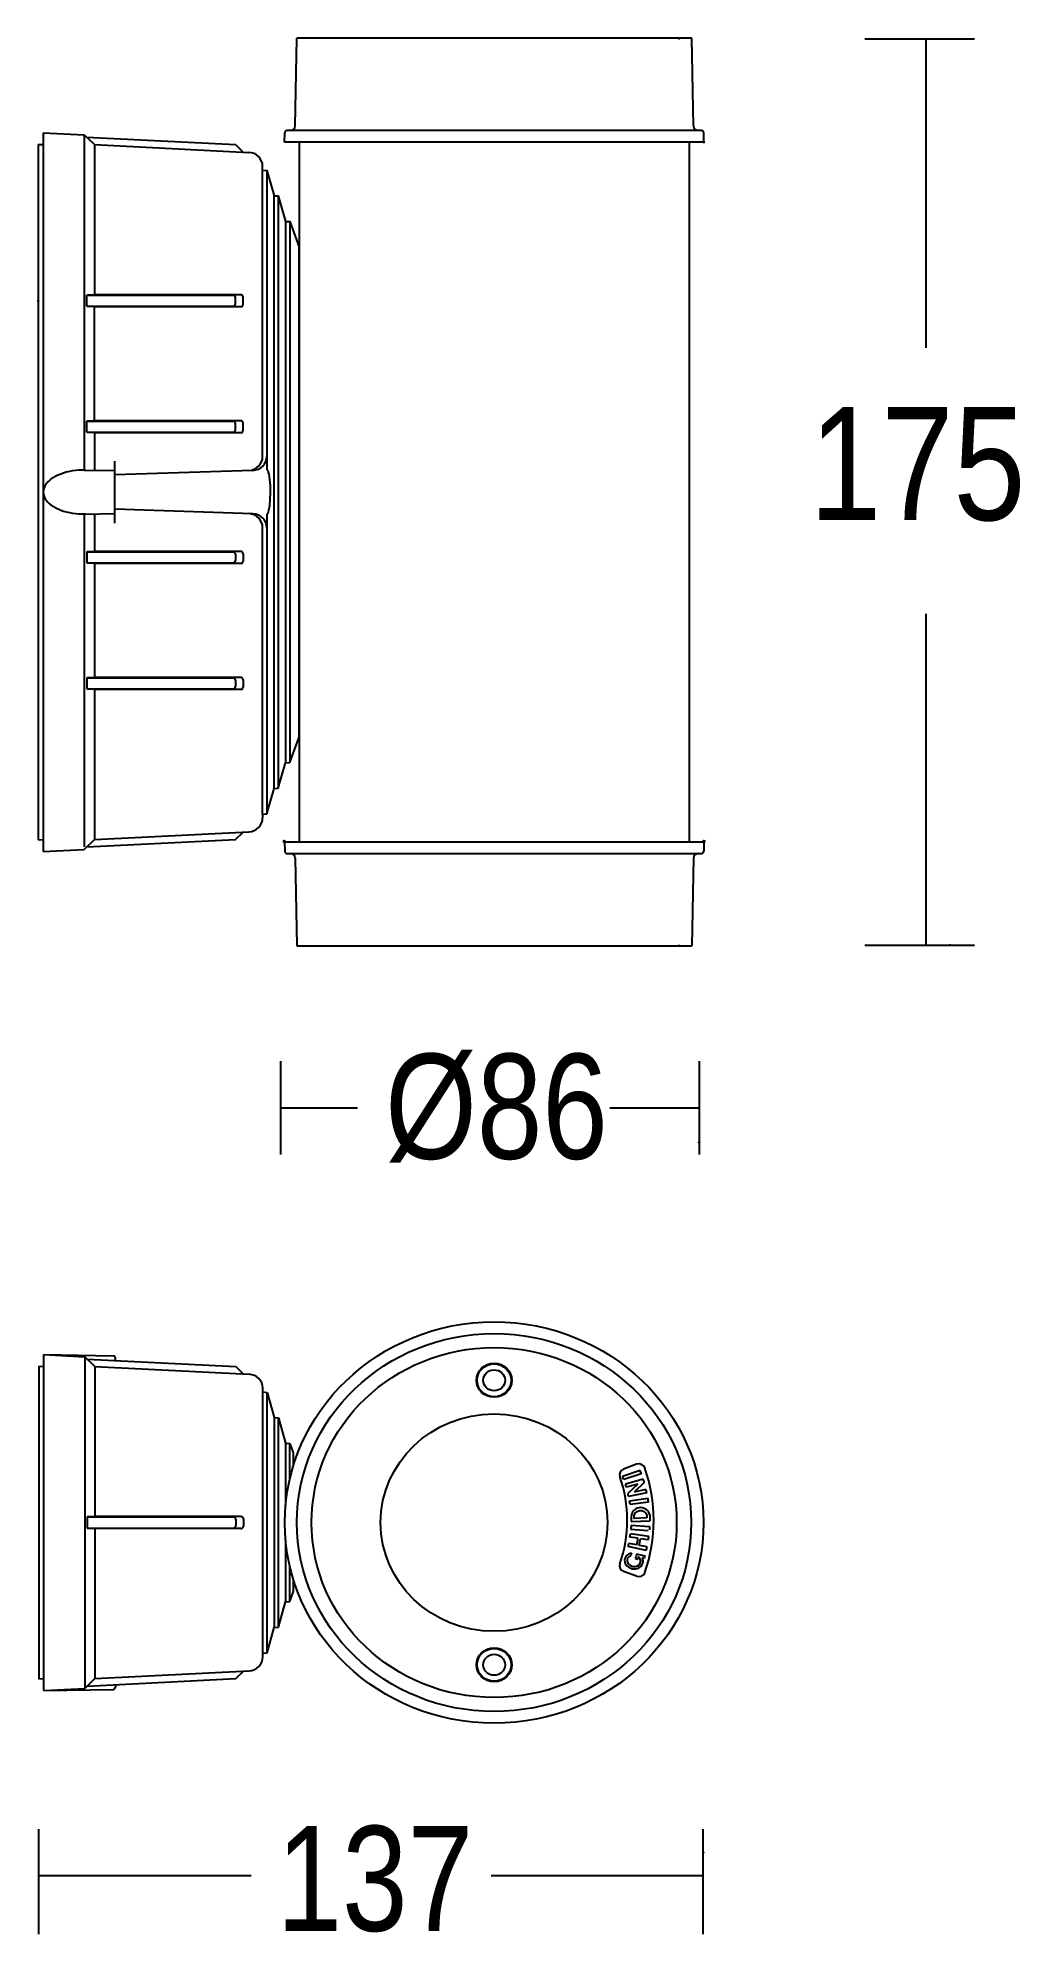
# Model space of a CAD drawing. Extents: x 0 to 97, y 6 to 192.
import ezdxf

# ---------------------------------------------------------------- set-up
doc = ezdxf.new("R2010")
doc.units = 0
doc.layers.add('LIVELLO_1', color=160, linetype='Continuous')
doc.styles.add('STD', font='txt')

# ---------------------------------------------------------------- blocks, each defined once
blk = doc.blocks.new('AI9-BLK1')
at = {"layer": 'LIVELLO_1', "color": 7}
for p, q in [((15.79, 95.27), (-23.13, 95.27)), ((15.95, 86.63), (15.79, 95.27)), ((32.86, 95.21), (43.65, 95.21)), ((38.86, 95.21), (38.86, 64.76)), ((-48.12, 85.97), (-44.1, 85.77)), ((-48.12, 85.97), (-48.12, 15.13)), ((16.74, 86.18), (-24.08, 86.18)), ((-48.61, 84.82), (-48.61, 16.28)), ((-48.61, 84.82), (-48.12, 84.8)), ((-44.1, 85.77), (-44.1, 52.72)), ((-43.08, 84.8), (-44.1, 85.77)), ((-43.84, 85.53), (-29.18, 84.79)), ((-43.08, 84.8), (-43.08, 70)), ((-43.08, 84.8), (-27.87, 84.03)), ((-29.18, 84.79), (-28.42, 84.06)), ((-24.34, 85.03), (-24.32, 85.96)), ((16.99, 85.03), (-24.34, 85.03)), ((-22.9, 85.03), (-22.9, 16.07)), ((15.55, 85.03), (15.55, 16.07)), ((-26.5, 82.29), (-26.5, 82.66)), ((-26.5, 54.06), (-26.5, 82.29)), ((-26.08, 82.25), (-26.08, 52.74)), ((-25.38, 21.34), (-25.38, 79.76)), ((-24.96, 79.73), (-24.96, 21.34)), ((-24.26, 77.23), (-24.26, 23.87)), ((-23.83, 77.2), (-23.83, 23.9)), ((-22.9, 26.4), (-22.9, 74.7)), ((-43.08, 70), (-43.84, 69.96)), ((-43.84, 68.86), (-43.84, 69.96)), ((-43.84, 69.96), (-29.42, 69.96)), ((-28.66, 70), (-43.08, 70)), ((-29.18, 69.09), (-29.18, 69.73)), ((-28.42, 69.05), (-28.42, 69.77)), ((-43.08, 68.82), (-43.84, 68.86)), ((-43.08, 57.54), (-43.08, 68.86)), ((-28.66, 68.82), (-43.08, 68.82)), ((-43.08, 57.58), (-43.84, 57.54)), ((-43.84, 56.44), (-43.84, 57.54)), ((-43.84, 57.54), (-29.42, 57.54)), ((-43.08, 56.4), (-43.84, 56.44)), ((-28.66, 57.58), (-43.08, 57.58)), ((-28.66, 56.4), (-43.08, 56.4)), ((-43.08, 56.4), (-43.08, 52.7)), ((-29.18, 56.67), (-29.18, 57.31)), ((-28.42, 56.63), (-28.42, 57.35)), ((-44.1, 52.72), (-41.06, 52.66)), ((-41.06, 47.49), (-41.06, 53.61)), ((-27.47, 52.69), (-41.06, 52.24)), ((-27.47, 48.4), (-41.06, 48.85)), ((-44.1, 48.38), (-41.06, 48.44)), ((-44.1, 48.38), (-44.1, 15.57)), ((-43.08, 48.4), (-43.08, 44.66)), ((-26.5, 18.81), (-26.5, 47.04)), ((-26.08, 48.36), (-26.08, 18.85)), ((-43.08, 44.7), (-43.84, 44.66)), ((-43.84, 44.66), (-43.84, 43.56)), ((-43.84, 44.66), (-29.42, 44.66)), ((-43.08, 43.52), (-43.84, 43.56)), ((-28.66, 44.7), (-43.08, 44.7)), ((-43.08, 43.56), (-43.08, 32.24)), ((-28.66, 43.52), (-43.08, 43.52)), ((-29.18, 44.43), (-29.18, 43.79)), ((-28.42, 44.47), (-28.42, 43.75)), ((38.86, 38.56), (38.86, 5.89)), ((-43.08, 32.28), (-43.84, 32.24)), ((-43.84, 32.24), (-43.84, 31.14)), ((-43.84, 32.24), (-29.42, 32.24)), ((-28.66, 32.28), (-43.08, 32.28)), ((-29.18, 32.01), (-29.18, 31.37)), ((-28.42, 32.05), (-28.42, 31.33)), ((-43.08, 31.1), (-43.84, 31.14)), ((-43.08, 31.14), (-43.08, 16.3)), ((-28.66, 31.1), (-43.08, 31.1)), ((-23.83, 23.9), (-22.9, 26.4)), ((-24.96, 21.38), (-24.26, 23.87)), ((-24.26, 23.87), (-23.83, 23.9)), ((-26.08, 18.85), (-25.38, 21.34)), ((-25.38, 21.34), (-24.96, 21.38)), ((-26.5, 18.81), (-26.08, 18.85)), ((-26.5, 18.81), (-26.5, 18.45)), ((-43.08, 16.3), (-27.87, 17.07)), ((-48.61, 16.28), (-48.12, 16.3)), ((-48.12, 15.13), (-44.1, 15.33)), ((-43.08, 16.3), (-44.1, 15.33)), ((-24.34, 16.07), (16.99, 16.07)), ((16.99, 16.07), (16.98, 15.15)), ((-24.08, 14.92), (16.74, 14.92)), ((-23.29, 14.47), (-23.13, 5.83)), ((-23.13, 5.83), (15.79, 5.83)), ((32.86, 5.89), (43.65, 5.89)), ((-24.75, -5.53), (-24.75, -14.73)), ((16.51, -5.53), (16.51, -14.73)), ((-24.75, -10.14), (-17.15, -10.14)), ((7.71, -10.14), (16.51, -10.14)), ((-48.07, -34.47), (-41.24, -34.58)), ((-48.07, -34.47), (-44.04, -34.67)), ((-48.07, -35.39), (-48.07, -34.47)), ((-48.07, -66.65), (-48.07, -35.39)), ((-44.04, -34.67), (-44.04, -67.37)), ((-43.03, -35.64), (-44.04, -34.67)), ((-43.79, -34.91), (-29.16, -35.65)), ((-41.01, -35.06), (-41.01, -34.81)), ((-48.55, -35.62), (-48.07, -35.64)), ((-48.55, -35.62), (-48.55, -66.43)), ((-43.03, -35.64), (-43.03, -50.43)), ((-43.03, -35.64), (-27.84, -36.41)), ((-29.16, -35.65), (-28.4, -36.38)), ((-26.48, -64.26), (-26.48, -37.78)), ((-26.48, -38.15), (-26.06, -38.19)), ((-26.06, -63.86), (-26.06, -38.19)), ((-26.06, -38.19), (-25.36, -40.68)), ((-25.36, -40.68), (-25.36, -61.37)), ((-25.36, -40.68), (-24.94, -40.71)), ((-24.94, -61.33), (-24.94, -40.71)), ((-24.24, -43.21), (-24.24, -49.29)), ((-23.82, -46.69), (-23.82, -43.24)), ((-23.82, -43.24), (-23.48, -44.16)), ((-23.48, -44.16), (-23.48, -45.42)), ((10.69, -45.89), (8.97, -46.48)), ((10.36, -45.28), (9.06, -45.75)), ((10.82, -46.22), (9.08, -46.78)), ((11.01, -46.74), (9.25, -47.23)), ((10.46, -47.24), (9.34, -47.53)), ((10.46, -47.24), (9.5, -48.15)), ((11.36, -48.09), (9.57, -48.46)), ((11.11, -47.07), (10.11, -48.01)), ((11.28, -47.75), (10.11, -48.01)), ((-43.03, -50.43), (-43.79, -50.47)), ((-28.64, -50.43), (-43.03, -50.43)), ((11.48, -48.66), (9.67, -48.92)), ((11.53, -49), (9.72, -49.23)), ((-43.79, -50.47), (-43.79, -51.57)), ((-43.79, -50.47), (-29.4, -50.47)), ((-43.03, -51.61), (-43.79, -51.57)), ((-28.64, -51.61), (-43.03, -51.61)), ((-43.03, -51.61), (-43.03, -66.4)), ((-29.16, -50.7), (-29.16, -51.34)), ((-28.4, -50.66), (-28.4, -51.38)), ((9.74, -51.67), (11.49, -51.8)), ((11.56, -52.39), (9.75, -52.14)), ((9.82, -51.28), (11.64, -51.41)), ((9.83, -50.9), (11.66, -50.84)), ((-24.24, -52.75), (-24.24, -58.84)), ((11.31, -53.76), (9.53, -53.39)), ((10.37, -53.22), (9.59, -53.08)), ((10.49, -52.57), (9.7, -52.45)), ((10.36, -54.09), (11.17, -54.3)), ((11.39, -53.42), (10.61, -53.27)), ((11.51, -52.73), (10.73, -52.61)), ((-23.82, -58.8), (-23.82, -55.36)), ((10.36, -56.31), (9.06, -55.83)), ((10.23, -54.57), (10.46, -54.63)), ((10.91, -54.48), (11.1, -54.53)), ((-23.82, -58.8), (-23.48, -57.89)), ((-23.48, -56.62), (-23.48, -57.89)), ((-26.06, -63.86), (-25.36, -61.37)), ((-25.36, -61.37), (-24.94, -61.33)), ((-26.48, -63.89), (-26.06, -63.86)), ((-48.55, -66.43), (-48.07, -66.4)), ((-48.07, -67.58), (-48.07, -66.65)), ((-43.03, -66.4), (-44.04, -67.37)), ((-43.03, -66.4), (-27.84, -65.64)), ((-41.01, -66.98), (-41.01, -67.24)), ((-48.07, -67.58), (-44.04, -67.37)), ((-48.07, -67.58), (-41.24, -67.46)), ((-48.55, -91.58), (-48.55, -81.23)), ((16.93, -91.58), (16.93, -81.23)), ((-48.55, -85.82), (-27.64, -85.82)), ((-3.97, -85.82), (16.93, -85.82))]:
    blk.add_line(p, q, dxfattribs=at)
for points in [[(-26.5, 82.29), (-26.08, 82.25), (-25.38, 79.76), (-24.96, 79.73), (-24.26, 77.23), (-23.83, 77.2), (-22.9, 74.7)], [(-43.97, 52.71), (-44.61, 52.7), (-45.24, 52.63), (-45.55, 52.57), (-45.85, 52.5), (-46.13, 52.42), (-46.4, 52.32), (-46.66, 52.22), (-46.9, 52.1), (-47.12, 51.98), (-47.33, 51.84), (-47.51, 51.7), (-47.67, 51.55), (-47.81, 51.39), (-47.87, 51.31), (-47.92, 51.23), (-47.97, 51.15), (-48.01, 51.07), (-48.04, 50.98), (-48.07, 50.9), (-48.1, 50.81), (-48.11, 50.72), (-48.12, 50.64), (-48.12, 50.55), (-48.12, 50.46), (-48.11, 50.38), (-48.1, 50.29), (-48.07, 50.2), (-48.04, 50.12), (-48.01, 50.03), (-47.97, 49.95), (-47.92, 49.87), (-47.87, 49.79), (-47.81, 49.71), (-47.67, 49.55), (-47.51, 49.4), (-47.33, 49.26), (-47.12, 49.12), (-46.9, 49), (-46.66, 48.88), (-46.4, 48.77), (-46.13, 48.68), (-45.85, 48.6), (-45.55, 48.53), (-45.24, 48.47), (-44.61, 48.4), (-43.97, 48.39)], [(-26.08, 48.36), (-26.07, 48.36), (-26.06, 48.36), (-26.06, 48.36), (-26.05, 48.36), (-26.04, 48.37), (-26.04, 48.37), (-26.03, 48.38), (-26.02, 48.39), (-26.02, 48.39), (-26, 48.41), (-25.99, 48.43), (-25.98, 48.46), (-25.95, 48.51), (-25.93, 48.58), (-25.88, 48.75), (-25.8, 49.23), (-25.75, 49.83), (-25.73, 50.51), (-25.74, 51.19), (-25.79, 51.8), (-25.87, 52.3), (-25.91, 52.48), (-25.94, 52.56), (-25.96, 52.62), (-25.98, 52.65), (-25.99, 52.67), (-26, 52.69), (-26.02, 52.71), (-26.02, 52.71), (-26.03, 52.72), (-26.04, 52.73), (-26.04, 52.73), (-26.05, 52.73), (-26.06, 52.74), (-26.06, 52.74), (-26.07, 52.74), (-26.08, 52.74)], [(-43.84, 15.57), (-29.18, 16.31), (-28.42, 17.04)], [(-24.94, -40.71), (-24.24, -43.21), (-23.82, -43.24)], [(-24.94, -61.33), (-24.24, -58.84), (-23.82, -58.8)], [(-43.79, -67.13), (-29.16, -66.39), (-28.4, -65.67)]]:
    blk.add_lwpolyline(points, dxfattribs=at)
blk.add_circle((14.59, 95.27), 0.042, dxfattribs=at)
for centre, major_axis, ratio in [((14.54, 95.27), (0.102, 0), 0.413695), ((16.99, 85.04), (0.0425, 0), 0.93935), ((16.99, 85.03), (0.0425, 0), 0.93935), ((-48.61, 69.41), (0.042, 0), 0.95082), ((-48.61, 69.34), (0.042, 0), 0.946721), ((-24.38, 16.12), (0, -0.0985), 0.426573), ((-24.34, 16.07), (0.042, 0), 0.95082), ((16.99, 16.12), (-0.0005, -0.0985), 0.431812), ((16.99, 16.07), (0.0425, 0), 0.93935), ((14.54, 5.83), (0.102, 0), 0.392377), ((14.59, 5.83), (0.042, 0), 0.95082), ((41.25, 5.89), (0.042, 0), 0.95082), ((16.51, -13.57), (0.0426, 0), 0.98591), ((-3.69, -51.02), (20.63, 0), 0.958624), ((-3.69, -51.02), (19.43, 0), 0.958466), ((-3.69, -51.02), (17.99, 0), 0.95866), ((-3.69, -37), (1.75, 0), 0.957993), ((-3.69, -37), (1.68, 0), 0.959154), ((-3.69, -37), (1.08, 0), 0.958187), ((-3.69, -51.02), (11.18, 0), 0.958617), ((-3.69, -65.04), (1.75, 0), 0.957993), ((-3.69, -65.04), (1.68, 0), 0.95936), ((-3.69, -65.04), (1.08, 0), 0.958187), ((16.93, -83.53), (0.042, 0), 0.951138)]:
    blk.add_ellipse(centre, major_axis=major_axis, ratio=ratio, dxfattribs=at)
for points, knots in [([(-23.77, 86.18), (-23.51, 86.18), (-23.3, 86.38), (-23.29, 86.63), (-23.29, 86.63), (-23.13, 95.27), (-23.13, 95.27)], [0, 0, 0, 0, 1, 1, 1, 2, 2, 2, 2]), ([(16.99, 85.03), (16.99, 85.03), (16.98, 85.96), (16.98, 85.96), (16.97, 86.08), (16.87, 86.18), (16.74, 86.18)], [0, 0, 0, 0, 1, 1, 1, 2, 2, 2, 2]), ([(-43.84, 68.86), (-43.84, 68.86), (-29.42, 68.86), (-29.42, 68.86), (-29.29, 68.86), (-29.18, 68.96), (-29.18, 69.09)], [0, 0, 0, 0, 1, 1, 1, 2, 2, 2, 2]), ([(-43.84, 56.44), (-43.84, 56.44), (-29.42, 56.44), (-29.42, 56.44), (-29.29, 56.44), (-29.18, 56.54), (-29.18, 56.67)], [0, 0, 0, 0, 1, 1, 1, 2, 2, 2, 2]), ([(-43.84, 43.56), (-43.84, 43.56), (-29.42, 43.56), (-29.42, 43.56), (-29.29, 43.56), (-29.18, 43.66), (-29.18, 43.79)], [0, 0, 0, 0, 1, 1, 1, 2, 2, 2, 2]), ([(-43.84, 31.14), (-43.84, 31.14), (-29.42, 31.14), (-29.42, 31.14), (-29.29, 31.14), (-29.18, 31.24), (-29.18, 31.37)], [0, 0, 0, 0, 1, 1, 1, 2, 2, 2, 2]), ([(-24.34, 16.07), (-24.34, 16.07), (-24.32, 15.15), (-24.32, 15.15), (-24.32, 15.02), (-24.21, 14.92), (-24.08, 14.92)], [0, 0, 0, 0, 1, 1, 1, 2, 2, 2, 2]), ([(16.43, 14.92), (16.17, 14.92), (15.95, 14.72), (15.95, 14.47), (15.95, 14.47), (15.79, 5.83), (15.79, 5.83)], [0, 0, 0, 0, 1, 1, 1, 2, 2, 2, 2]), ([(11.16, -45.64), (11.05, -45.33), (10.7, -45.17), (10.38, -45.27), (10.37, -45.27), (10.36, -45.28), (10.36, -45.28)], [0, 0, 0, 0, 1, 1, 1, 2, 2, 2, 2]), ([(11.65, -50.27), (11.56, -49.79), (11.08, -49.47), (10.58, -49.56), (10.14, -49.64), (9.82, -50.01), (9.82, -50.44)], [0, 0, 0, 0, 1, 1, 1, 2, 2, 2, 2]), ([(11.35, -50.56), (11.43, -50.24), (11.22, -49.92), (10.88, -49.84), (10.55, -49.77), (10.21, -49.97), (10.13, -50.29), (10.11, -50.4), (10.11, -50.51), (10.14, -50.61), (10.14, -50.61), (11.35, -50.56), (11.35, -50.56)], [0, 0, 0, 0, 1, 1, 1, 2, 2, 2, 3, 3, 3, 4, 4, 4, 4]), ([(-43.79, -51.57), (-43.79, -51.57), (-29.4, -51.57), (-29.4, -51.57), (-29.27, -51.57), (-29.16, -51.47), (-29.16, -51.34)], [0, 0, 0, 0, 1, 1, 1, 2, 2, 2, 2]), ([(9.86, -54.02), (9.43, -54.08), (9.13, -54.46), (9.18, -54.87), (9.21, -55.03), (9.28, -55.17), (9.4, -55.29)], [0, 0, 0, 0, 1, 1, 1, 2, 2, 2, 2]), ([(9.78, -54.28), (9.5, -54.37), (9.35, -54.67), (9.45, -54.94), (9.48, -55.01), (9.52, -55.07), (9.57, -55.13), (9.8, -55.35), (10.14, -55.42), (10.44, -55.29), (10.71, -55.18), (10.83, -54.88), (10.71, -54.62), (10.67, -54.53), (10.61, -54.46), (10.53, -54.41), (10.51, -54.48), (10.49, -54.55), (10.46, -54.63)], [0, 0, 0, 0, 1, 1, 1, 2, 2, 2, 3, 3, 3, 4, 4, 4, 5, 5, 5, 6, 6, 6, 6]), ([(10.36, -56.31), (10.67, -56.42), (11.03, -56.27), (11.15, -55.97), (11.15, -55.96), (11.16, -55.96), (11.16, -55.95)], [0, 0, 0, 0, 1, 1, 1, 2, 2, 2, 2]), ([(10.54, -55.5), (10.93, -55.34), (11.11, -54.9), (10.93, -54.53), (10.93, -54.51), (10.92, -54.49), (10.91, -54.48)], [0, 0, 0, 0, 1, 1, 1, 2, 2, 2, 2])]:
    blk.add_open_spline(points, degree=3, knots=knots, dxfattribs=at)
for points in [[(-24.08, 86.18), (-24.21, 86.18), (-24.32, 86.08), (-24.32, 85.96)], [(15.95, 86.63), (15.95, 86.38), (16.17, 86.18), (16.43, 86.18)], [(-26.5, 82.66), (-26.5, 83.39), (-27.1, 84), (-27.87, 84.03)], [(-29.18, 69.73), (-29.18, 69.86), (-29.29, 69.96), (-29.42, 69.96)], [(-28.42, 69.77), (-28.42, 69.9), (-28.53, 70), (-28.66, 70)], [(-28.66, 68.82), (-28.53, 68.82), (-28.42, 68.92), (-28.42, 69.05)], [(-29.18, 57.31), (-29.18, 57.44), (-29.29, 57.54), (-29.42, 57.54)], [(-28.42, 57.35), (-28.42, 57.48), (-28.53, 57.58), (-28.66, 57.58)], [(-28.66, 56.4), (-28.53, 56.4), (-28.42, 56.5), (-28.42, 56.63)], [(-27.89, 52.68), (-27.11, 52.71), (-26.5, 53.32), (-26.5, 54.06)], [(-27.47, 52.69), (-26.69, 52.72), (-26.08, 53.33), (-26.08, 54.07)], [(-26.5, 47.04), (-26.5, 47.78), (-27.11, 48.39), (-27.89, 48.42)], [(-26.08, 47.03), (-26.08, 47.77), (-26.69, 48.38), (-27.47, 48.4)], [(-29.18, 44.43), (-29.18, 44.56), (-29.29, 44.66), (-29.42, 44.66)], [(-28.42, 44.47), (-28.42, 44.6), (-28.53, 44.7), (-28.66, 44.7)], [(-28.66, 43.52), (-28.53, 43.52), (-28.42, 43.62), (-28.42, 43.75)], [(-29.18, 32.01), (-29.18, 32.14), (-29.29, 32.24), (-29.42, 32.24)], [(-28.42, 32.05), (-28.42, 32.18), (-28.53, 32.28), (-28.66, 32.28)], [(-28.66, 31.1), (-28.53, 31.1), (-28.42, 31.2), (-28.42, 31.33)], [(-27.87, 17.07), (-27.1, 17.1), (-26.5, 17.71), (-26.5, 18.45)], [(16.74, 14.92), (16.87, 14.92), (16.97, 15.02), (16.98, 15.15)], [(-23.29, 14.47), (-23.3, 14.72), (-23.51, 14.92), (-23.77, 14.92)], [(-41.01, -34.81), (-41.01, -34.69), (-41.11, -34.59), (-41.24, -34.58)], [(-26.48, -37.78), (-26.48, -37.05), (-27.08, -36.45), (-27.84, -36.41)], [(9.06, -45.75), (8.76, -45.87), (8.59, -46.19), (8.7, -46.49)], [(8.7, -55.09), (9.68, -52.3), (9.68, -49.28), (8.7, -46.49)], [(9.08, -46.78), (9.05, -46.68), (9.01, -46.58), (8.97, -46.48)], [(10.82, -46.22), (10.78, -46.11), (10.74, -46), (10.69, -45.89)], [(11.16, -55.95), (12.34, -52.61), (12.34, -48.98), (11.16, -45.64)], [(9.34, -47.53), (9.32, -47.43), (9.28, -47.33), (9.26, -47.23)], [(9.57, -48.46), (9.54, -48.36), (9.52, -48.25), (9.5, -48.15)], [(11.11, -47.07), (11.08, -46.96), (11.05, -46.85), (11.01, -46.74)], [(11.36, -48.09), (11.33, -47.97), (11.31, -47.86), (11.28, -47.75)], [(-28.4, -50.66), (-28.4, -50.53), (-28.51, -50.43), (-28.64, -50.43)], [(9.72, -49.23), (9.7, -49.13), (9.68, -49.03), (9.67, -48.92)], [(9.82, -50.44), (9.82, -50.59), (9.82, -50.75), (9.83, -50.9)], [(11.53, -49), (11.51, -48.88), (11.5, -48.77), (11.48, -48.66)], [(11.65, -50.27), (11.65, -50.46), (11.65, -50.65), (11.66, -50.84)], [(-29.16, -50.7), (-29.16, -50.57), (-29.27, -50.47), (-29.4, -50.47)], [(-28.64, -51.61), (-28.51, -51.61), (-28.4, -51.51), (-28.4, -51.38)], [(9.7, -52.45), (9.72, -52.35), (9.73, -52.24), (9.75, -52.14)], [(9.82, -51.28), (9.81, -51.4), (9.8, -51.51), (9.79, -51.63)], [(11.64, -51.41), (11.63, -51.52), (11.62, -51.62), (11.61, -51.73)], [(9.53, -53.39), (9.55, -53.28), (9.57, -53.18), (9.59, -53.08)], [(9.86, -54.02), (9.83, -54.11), (9.81, -54.19), (9.78, -54.28)], [(10.36, -54.09), (10.32, -54.25), (10.27, -54.41), (10.23, -54.57)], [(10.37, -53.22), (10.41, -53.01), (10.45, -52.79), (10.49, -52.57)], [(10.61, -53.27), (10.65, -53.05), (10.69, -52.83), (10.73, -52.61)], [(11.31, -53.76), (11.34, -53.64), (11.36, -53.53), (11.39, -53.42)], [(11.51, -52.73), (11.52, -52.62), (11.54, -52.5), (11.56, -52.39)], [(8.7, -55.09), (8.59, -55.39), (8.76, -55.72), (9.06, -55.83)], [(9.4, -55.29), (9.69, -55.58), (10.15, -55.67), (10.54, -55.5)], [(11.17, -54.3), (11.15, -54.38), (11.13, -54.46), (11.1, -54.53)], [(-27.84, -65.64), (-27.08, -65.6), (-26.48, -64.99), (-26.48, -64.26)], [(-41.24, -67.46), (-41.11, -67.46), (-41.01, -67.35), (-41.01, -67.23)]]:
    blk.add_open_spline(points, degree=3, dxfattribs=at)
at = {"layer": 'LIVELLO_1', "color": 7, "attachment_point": 1, "style": 'STD'}
for s, insert, char_height in [('\\fArial Narrow|b0|i0;\\H11.1464;\\C7;175', (27.38, 58.93), 11.1464), ('\\fArial Narrow|b0|i0;\\H10.3455;\\W0.98;\\C7;Ø86', (-14.43, -4.82), 10.3455), ('\\fArial Narrow|b0|i0;\\H10.3455;\\W0.98;\\C7;137', (-25.13, -80.92), 10.3455)]:
    blk.add_mtext(s, dxfattribs=dict(at, insert=insert, char_height=char_height))

msp = doc.modelspace()

# ---------------------------------------------------------------- block references
at = {"layer": 'LIVELLO_1', "color": 7}
msp.add_blockref('AI9-BLK1', (48.890039, 97.136018), dxfattribs=at)

doc.saveas('drawing.dxf')
